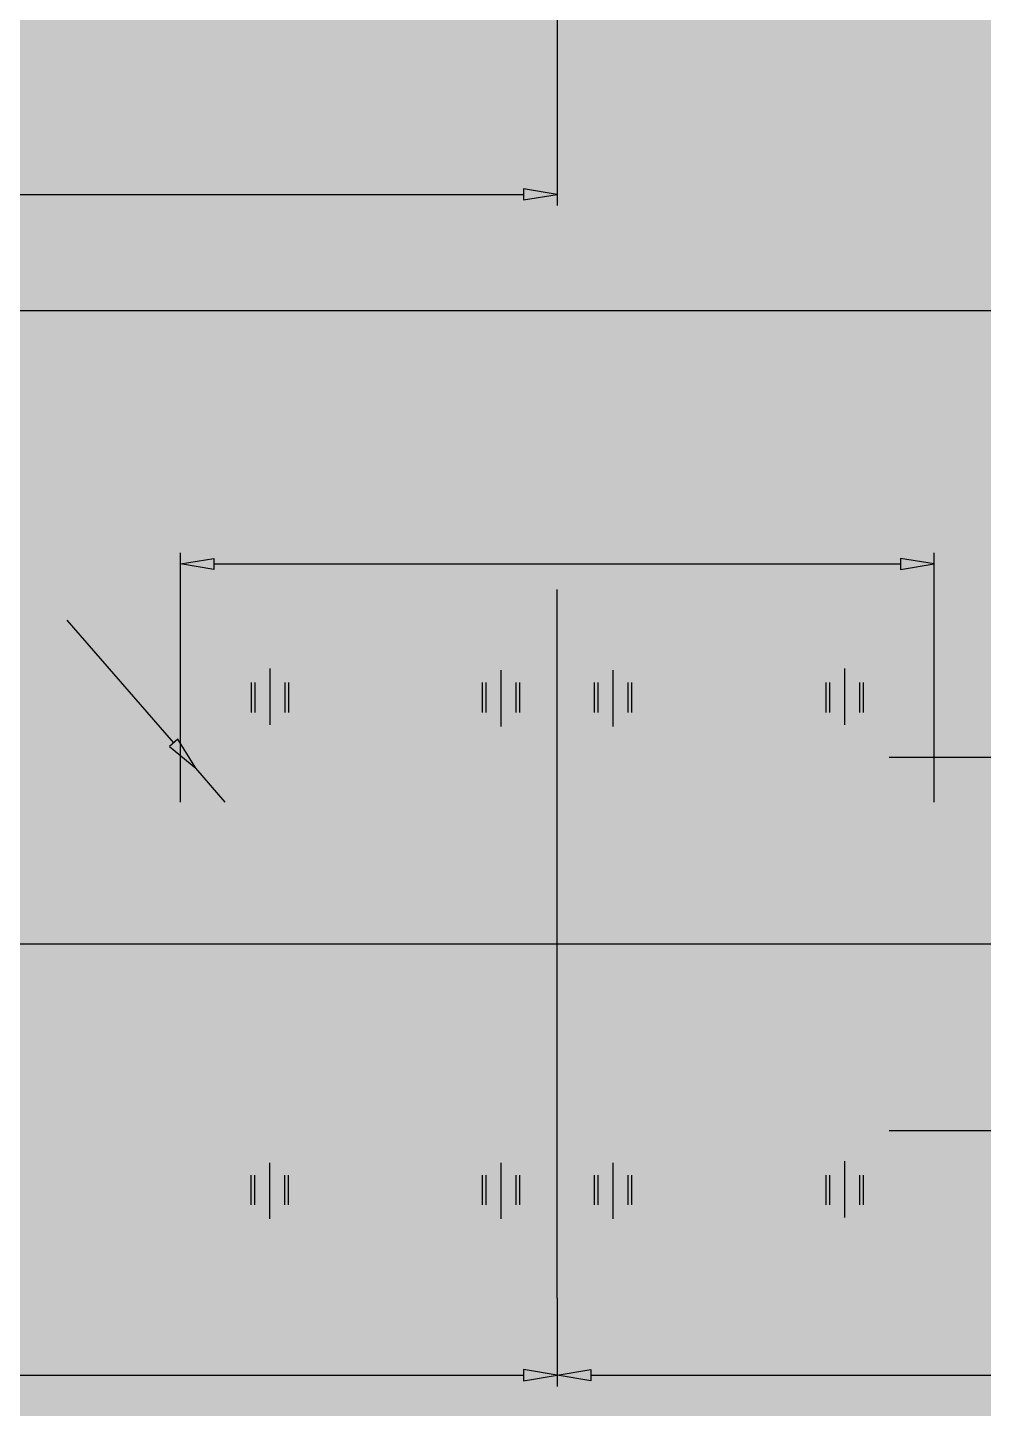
# Model space of a CAD drawing. Extents: x -0.42 to 4.47, y 1.12 to 4.63.
# Drawn here: x 2.145 to 2.941, y 2.249 to 3.399 of the extents above; entities that cross this region are included whole.
import ezdxf

# ---------------------------------------------------------------- set-up
doc = ezdxf.new("R2010")
doc.units = 0
doc.linetypes.add('1', pattern=[50.799999713897705, 31.75, -6.349999904632568, 6.349999904632568, -6.349999904632568])
doc.linetypes.add('2', pattern=[15, 12, -3])
doc.layers.get('0').update_dxf_attribs({"linetype": 'CONTINUOUS'})

msp = doc.modelspace()

# ---------------------------------------------------------------- linework, layer by layer
at = {"color": 7, "const_width": 1.4149999618530273}
for points in [[(1.3745707410153827, 3.910705312048009), (3.5486542448919707, 3.910705312048009)], [(3.548654244892063, 3.910705312048094), (3.6728875879707275, 3.7864719689693374)], [(2.3591774423770175, 3.823741971893341), (2.359147039403126, 3.8246125879267368), (2.3590559800601127, 3.8254789624424177), (2.3589047071600646, 3.8263368743786543), (2.35869395748896, 3.827182144511326), (2.358424758844741, 3.8280106540586587), (2.358098421151439, 3.8288183673587355), (2.357716535718687, 3.829601348715542), (2.3572809626534124, 3.8303557842434373), (2.3567938234549644, 3.831077997417367), (2.356257492129238, 3.8317644701768216), (2.3556745811194233, 3.83241185847605), (2.35504793019863, 3.833017007834343), (2.354380593141144, 3.8335769703672753), (2.3536758206911657, 3.8340890173749926), (2.3529370464935297, 3.8345506548924533), (2.352167869692245, 3.834959633315833), (2.3513720375290106, 3.8353139607312414), (2.350553427201227, 3.835611910319656), (2.349716027349821, 3.8358520307237853), (2.348863917325545, 3.8360331527123748), (2.348001248584204, 3.8361543928827615), (2.347132223952997, 3.836215160325139), (2.34626107726708, 3.836215160325139), (2.34539205263588, 3.8361543928827615), (2.344529383894539, 3.8360331527123748), (2.343677273870256, 3.8358520307237853), (2.34283987401885, 3.835611910319656), (2.3420212636910733, 3.8353139607312414), (2.341225431527832, 3.834959633315833), (2.340456254726554, 3.8345506548924533), (2.3397174805289183, 3.8340890173749926), (2.3390127080789327, 3.8335769703672753), (2.338345371021447, 3.833017007834343), (2.3377187201006606, 3.83241185847605), (2.3371358090908387, 3.8317644701768216), (2.3365994777651196, 3.831077997417367), (2.3361123385666716, 3.8303557842434373), (2.335676765501397, 3.829601348715542), (2.3352948800686377, 3.8288183673587355), (2.3349685423753357, 3.8280106540586587), (2.334699343731117, 3.827182144511326), (2.3344885940600193, 3.8263368743786543), (2.334337321159964, 3.8254789624424177), (2.3342462618169577, 3.8246125879267368), (2.3342158588430664, 3.823741971893341), (2.3342462618169577, 3.822871355859945), (2.334337321159964, 3.8220049813442643), (2.3344885940600193, 3.8211470694080276), (2.334699343731117, 3.820301799275356), (2.3349685423753357, 3.8194732897280232), (2.3352948800686377, 3.8186655764279607), (2.335676765501397, 3.817882595071154), (2.3361123385666716, 3.817128159543259), (2.3365994777651196, 3.816405946369315), (2.3371358090908387, 3.8157194736098745), (2.3377187201006606, 3.8150720853106463), (2.338345371021447, 3.814466935952339), (2.3390127080789327, 3.8139069734194067), (2.3397174805289183, 3.8133949264117035), (2.340456254726554, 3.8129332888942287), (2.341225431527832, 3.812524310470863), (2.3420212636910733, 3.8121699830554547), (2.34283987401885, 3.8118720334670257), (2.343677273870256, 3.811631913062911), (2.344529383894539, 3.811450791074307), (2.34539205263588, 3.8113295509039347), (2.34626107726708, 3.811268783461557), (2.347132223952997, 3.811268783461557), (2.348001248584204, 3.8113295509039347), (2.348863917325545, 3.811450791074307), (2.349716027349821, 3.811631913062911), (2.350553427201227, 3.8118720334670257), (2.3513720375290106, 3.8121699830554547), (2.352167869692245, 3.812524310470863), (2.3529370464935297, 3.8129332888942287), (2.3536758206911657, 3.8133949264117035), (2.354380593141144, 3.8139069734194067), (2.35504793019863, 3.814466935952339), (2.3556745811194233, 3.8150720853106463), (2.356257492129238, 3.8157194736098745), (2.3567938234549644, 3.816405946369315), (2.3572809626534124, 3.817128159543259), (2.357716535718687, 3.817882595071154), (2.358098421151439, 3.8186655764279607), (2.358424758844741, 3.8194732897280232), (2.35869395748896, 3.820301799275356), (2.3589047071600646, 3.8211470694080276), (2.3590559800601127, 3.8220049813442643), (2.3591774423770175, 3.823741971893341)], [(2.5517391241447527, 3.823741971893341), (2.5517087211708613, 3.8246125879267368), (2.551617661827848, 3.8254789624424177), (2.5514663889277998, 3.8263368743786543), (2.551255639256695, 3.827182144511326), (2.5509864406124763, 3.8280106540586587), (2.550660102919174, 3.8288183673587355), (2.5502782174864222, 3.829601348715542), (2.5498426444211475, 3.8303557842434373), (2.5493555052226995, 3.831077997417367), (2.548819173896973, 3.8317644701768216), (2.5482362628871584, 3.83241185847605), (2.547609611966365, 3.833017007834343), (2.5469422749088793, 3.8335769703672753), (2.546237502458901, 3.8340890173749926), (2.545498728261265, 3.8345506548924533), (2.54472955145998, 3.834959633315833), (2.5439337192967457, 3.8353139607312414), (2.543115108968962, 3.835611910319656), (2.542277709117556, 3.8358520307237853), (2.54142559909328, 3.8360331527123748), (2.540562930351939, 3.8361543928827615), (2.539693905720732, 3.836215160325139), (2.538822759034815, 3.836215160325139), (2.537953734403615, 3.8361543928827615), (2.537091065662274, 3.8360331527123748), (2.536238955637991, 3.8358520307237853), (2.535401555786585, 3.835611910319656), (2.5345829454588085, 3.8353139607312414), (2.533787113295567, 3.834959633315833), (2.5330179364942893, 3.8345506548924533), (2.5322791622966534, 3.8340890173749926), (2.531574389846668, 3.8335769703672753), (2.530907052789182, 3.833017007834343), (2.5302804018683958, 3.83241185847605), (2.529697490858574, 3.8317644701768216), (2.5291611595328547, 3.831077997417367), (2.5286740203344067, 3.8303557842434373), (2.528238447269132, 3.829601348715542), (2.527856561836373, 3.8288183673587355), (2.527530224143071, 3.8280106540586587), (2.527261025498852, 3.827182144511326), (2.5270502758277544, 3.8263368743786543), (2.526899002927699, 3.8254789624424177), (2.526807943584693, 3.8246125879267368), (2.5267775406108015, 3.823741971893341), (2.526807943584693, 3.822871355859945), (2.526899002927699, 3.8220049813442643), (2.5270502758277544, 3.8211470694080276), (2.527261025498852, 3.820301799275356), (2.527530224143071, 3.8194732897280232), (2.527856561836373, 3.8186655764279607), (2.528238447269132, 3.817882595071154), (2.5286740203344067, 3.817128159543259), (2.5291611595328547, 3.816405946369315), (2.529697490858574, 3.8157194736098745), (2.5302804018683958, 3.8150720853106463), (2.530907052789182, 3.814466935952339), (2.531574389846668, 3.8139069734194067), (2.5322791622966534, 3.8133949264117035), (2.5330179364942893, 3.8129332888942287), (2.533787113295567, 3.812524310470863), (2.5345829454588085, 3.8121699830554547), (2.535401555786585, 3.8118720334670257), (2.536238955637991, 3.811631913062911), (2.537091065662274, 3.811450791074307), (2.537953734403615, 3.8113295509039347), (2.538822759034815, 3.811268783461557), (2.539693905720732, 3.811268783461557), (2.540562930351939, 3.8113295509039347), (2.54142559909328, 3.811450791074307), (2.542277709117556, 3.811631913062911), (2.543115108968962, 3.8118720334670257), (2.5439337192967457, 3.8121699830554547), (2.54472955145998, 3.812524310470863), (2.545498728261265, 3.8129332888942287), (2.546237502458901, 3.8133949264117035), (2.5469422749088793, 3.8139069734194067), (2.547609611966365, 3.814466935952339), (2.5482362628871584, 3.8150720853106463), (2.548819173896973, 3.8157194736098745), (2.5493555052226995, 3.816405946369315), (2.5498426444211475, 3.817128159543259), (2.5502782174864222, 3.817882595071154), (2.550660102919174, 3.8186655764279607), (2.5509864406124763, 3.8194732897280232), (2.551255639256695, 3.820301799275356), (2.5514663889277998, 3.8211470694080276), (2.551617661827848, 3.8220049813442643), (2.5517391241447527, 3.823741971893341)], [(2.6449141314537528, 3.823741971893341), (2.6448837284798614, 3.8246125879267368), (2.644792669136855, 3.8254789624424177), (2.6446413962368, 3.8263368743786543), (2.644430646565702, 3.827182144511326), (2.6441614479214834, 3.8280106540586587), (2.6438351102281814, 3.8288183673587355), (2.6434532247954223, 3.829601348715542), (2.6430176517301476, 3.8303557842434373), (2.6425305125316996, 3.831077997417367), (2.6419941812059804, 3.8317644701768216), (2.6414112701961585, 3.83241185847605), (2.6407846192753723, 3.833017007834343), (2.6401172822178864, 3.8335769703672753), (2.639412509767901, 3.8340890173749926), (2.638673735570265, 3.8345506548924533), (2.6379045587689873, 3.834959633315833), (2.637108726605746, 3.8353139607312414), (2.6362901162779693, 3.835611910319656), (2.6354527164265633, 3.8358520307237853), (2.63460060640228, 3.8360331527123748), (2.633737937660939, 3.8361543928827615), (2.632868913029739, 3.836215160325139), (2.6319977663438223, 3.836215160325139), (2.6311287417126152, 3.8361543928827615), (2.630266072971274, 3.8360331527123748), (2.629413962946998, 3.8358520307237853), (2.628576563095592, 3.835611910319656), (2.6277579527678085, 3.8353139607312414), (2.626962120604574, 3.834959633315833), (2.6261929438032894, 3.8345506548924533), (2.6254541696056535, 3.8340890173749926), (2.624749397155675, 3.8335769703672753), (2.624082060098189, 3.833017007834343), (2.623455409177396, 3.83241185847605), (2.622872498167581, 3.8317644701768216), (2.6223361668418548, 3.831077997417367), (2.6218490276434068, 3.8303557842434373), (2.621413454578132, 3.829601348715542), (2.62103156914538, 3.8288183673587355), (2.620705231452078, 3.8280106540586587), (2.6204360328078593, 3.827182144511326), (2.6202252831367545, 3.8263368743786543), (2.6200740102367064, 3.8254789624424177), (2.619982950893693, 3.8246125879267368), (2.6199525479198016, 3.823741971893341), (2.619982950893693, 3.822871355859945), (2.6200740102367064, 3.8220049813442643), (2.6202252831367545, 3.8211470694080276), (2.6204360328078593, 3.820301799275356), (2.620705231452078, 3.8194732897280232), (2.62103156914538, 3.8186655764279607), (2.621413454578132, 3.817882595071154), (2.6218490276434068, 3.817128159543259), (2.6223361668418548, 3.816405946369315), (2.622872498167581, 3.8157194736098745), (2.623455409177396, 3.8150720853106463), (2.624082060098189, 3.814466935952339), (2.624749397155675, 3.8139069734194067), (2.6254541696056535, 3.8133949264117035), (2.6261929438032894, 3.8129332888942287), (2.626962120604574, 3.812524310470863), (2.6277579527678085, 3.8121699830554547), (2.628576563095592, 3.8118720334670257), (2.629413962946998, 3.811631913062911), (2.630266072971274, 3.811450791074307), (2.6311287417126152, 3.8113295509039347), (2.6319977663438223, 3.811268783461557), (2.632868913029739, 3.811268783461557), (2.633737937660939, 3.8113295509039347), (2.63460060640228, 3.811450791074307), (2.6354527164265633, 3.811631913062911), (2.6362901162779693, 3.8118720334670257), (2.637108726605746, 3.8121699830554547), (2.6379045587689873, 3.812524310470863), (2.638673735570265, 3.8129332888942287), (2.639412509767901, 3.8133949264117035), (2.6401172822178864, 3.8139069734194067), (2.6407846192753723, 3.814466935952339), (2.6414112701961585, 3.8150720853106463), (2.6419941812059804, 3.8157194736098745), (2.6425305125316996, 3.816405946369315), (2.6430176517301476, 3.817128159543259), (2.6434532247954223, 3.817882595071154), (2.6438351102281814, 3.8186655764279607), (2.6441614479214834, 3.8194732897280232), (2.644430646565702, 3.820301799275356), (2.6446413962368, 3.8211470694080276), (2.644792669136855, 3.8220049813442643), (2.6449141314537528, 3.823741971893341)], [(2.8374758132255096, 3.823741971893341), (2.8374454102516182, 3.8246125879267368), (2.837354350908612, 3.8254789624424177), (2.8372030780085638, 3.8263368743786543), (2.836992328337459, 3.827182144511326), (2.8367231296932403, 3.8280106540586587), (2.836396791999938, 3.8288183673587355), (2.836014906567179, 3.829601348715542), (2.8355793335019044, 3.8303557842434373), (2.8350921943034564, 3.831077997417367), (2.834555862977737, 3.8317644701768216), (2.8339729519679224, 3.83241185847605), (2.833346301047129, 3.833017007834343), (2.8326789639896433, 3.8335769703672753), (2.8319741915396577, 3.8340890173749926), (2.8312354173420218, 3.8345506548924533), (2.830466240540744, 3.834959633315833), (2.8296704083775026, 3.8353139607312414), (2.828851798049726, 3.835611910319656), (2.82801439819832, 3.8358520307237853), (2.827162288174037, 3.8360331527123748), (2.826299619432696, 3.8361543928827615), (2.825430594801496, 3.836215160325139), (2.824559448115579, 3.836215160325139), (2.823690423484372, 3.8361543928827615), (2.822827754743031, 3.8360331527123748), (2.821975644718755, 3.8358520307237853), (2.821138244867349, 3.835611910319656), (2.8203196345395654, 3.8353139607312414), (2.819523802376331, 3.834959633315833), (2.818754625575046, 3.8345506548924533), (2.8180158513774103, 3.8340890173749926), (2.817311078927432, 3.8335769703672753), (2.816643741869946, 3.833017007834343), (2.8160170909491526, 3.83241185847605), (2.815434179939338, 3.8317644701768216), (2.8148978486136116, 3.831077997417367), (2.8144107094151636, 3.8303557842434373), (2.813975136349889, 3.829601348715542), (2.813593250917137, 3.8288183673587355), (2.813266913223835, 3.8280106540586587), (2.812997714579616, 3.827182144511326), (2.8127869649085113, 3.8263368743786543), (2.812635692008463, 3.8254789624424177), (2.8125446326654497, 3.8246125879267368), (2.8125142296915584, 3.823741971893341), (2.8125446326654497, 3.822871355859945), (2.812635692008463, 3.8220049813442643), (2.8127869649085113, 3.8211470694080276), (2.812997714579616, 3.820301799275356), (2.813266913223835, 3.8194732897280232), (2.813593250917137, 3.8186655764279607), (2.813975136349889, 3.817882595071154), (2.8144107094151636, 3.817128159543259), (2.8148978486136116, 3.816405946369315), (2.815434179939338, 3.8157194736098745), (2.8160170909491526, 3.8150720853106463), (2.816643741869946, 3.814466935952339), (2.817311078927432, 3.8139069734194067), (2.8180158513774103, 3.8133949264117035), (2.818754625575046, 3.8129332888942287), (2.819523802376331, 3.812524310470863), (2.8203196345395654, 3.8121699830554547), (2.821138244867349, 3.8118720334670257), (2.821975644718755, 3.811631913062911), (2.822827754743031, 3.811450791074307), (2.823690423484372, 3.8113295509039347), (2.824559448115579, 3.811268783461557), (2.825430594801496, 3.811268783461557), (2.826299619432696, 3.8113295509039347), (2.827162288174037, 3.811450791074307), (2.82801439819832, 3.811631913062911), (2.828851798049726, 3.8118720334670257), (2.8296704083775026, 3.8121699830554547), (2.830466240540744, 3.812524310470863), (2.8312354173420218, 3.8129332888942287), (2.8319741915396577, 3.8133949264117035), (2.8326789639896433, 3.8139069734194067), (2.833346301047129, 3.814466935952339), (2.8339729519679224, 3.8150720853106463), (2.834555862977737, 3.8157194736098745), (2.8350921943034564, 3.816405946369315), (2.8355793335019044, 3.817128159543259), (2.836014906567179, 3.817882595071154), (2.836396791999938, 3.8186655764279607), (2.8367231296932403, 3.8194732897280232), (2.836992328337459, 3.820301799275356), (2.8372030780085638, 3.8211470694080276), (2.837354350908612, 3.8220049813442643), (2.8374758132255096, 3.823741971893341)], [(1.374570741015333, 3.693296961660792), (3.6728875879707275, 3.6932969616606925)], [(1.3745707410152121, 2.8534533089925986), (3.6728875879706493, 2.853453308992769)], [(3.5486542448918925, 2.853453308992769), (3.5486542448918925, 2.8286066403769468)], [(1.3745707410152121, 2.8286066403769468), (3.6728875879706493, 2.8286066403769468)], [(2.3094266476828906, 2.7913366374534405), (2.306826823726361, 2.791245850610167), (2.3042396658243973, 2.7909739284495174), (2.3016777783859013, 2.790522197926734), (2.299153642898709, 2.789892859773431), (2.296679555543406, 2.7890889825736593), (2.2942675714716145, 2.7881144761063297), (2.2919294407537123, 2.7869740943071406), (2.2896765550636857, 2.7856733908393068), (2.2875198899210076, 2.7842187013218194), (2.285469951375511, 2.782617113709918), (2.2835367286160917, 2.7808764297896857), (2.2817296376936014, 2.7790051355585064), (2.2800574844964316, 2.77701233902404), (2.278528414397293, 2.77490775539448), (2.2771498796717324, 2.7727016359916377), (2.275928592106858, 2.7704047282645377), (2.2748705022676887, 2.7680282239553122), (2.273980769877589, 2.7655836991195315), (2.2732637223509258, 2.76308306451358), (2.2727228607170034, 2.760538502653091), (2.2723608151907086, 2.7579624107953293), (2.272156644759292, 2.754066634529835)], [(2.3094266476828906, 2.7913366374534405), (2.8622650243816707, 2.7913366374534405)], [(2.8995350273052765, 2.754066634529906), (2.899444240462003, 2.7566664584863645), (2.8991723183013463, 2.759253616388335), (2.89872058777857, 2.761815503826824), (2.898091249625267, 2.7643396393140165), (2.8972873724255024, 2.7668137266693265), (2.8963128659581656, 2.769225710741111), (2.8951724841589765, 2.771563841459013), (2.8938717806911427, 2.7738167271490397), (2.8924170911736553, 2.775973392291718), (2.890815503561754, 2.7780233308372146), (2.8890748196415217, 2.7799565535966337), (2.887203525410335, 2.781763644519131), (2.885210728875876, 2.783435797716294), (2.883106145246323, 2.7849648678154324), (2.8809000258434736, 2.786343402540993), (2.8786031181163807, 2.7875646901058673), (2.876226613807141, 2.788622779945044), (2.8737820889713674, 2.7895125123351363), (2.8712814543654233, 2.7902295598617997), (2.868736892504934, 2.790770421495722), (2.8661608006471653, 2.791132467022024), (2.8622650243816707, 2.7913366374534405)], [(2.272156644759292, 2.754066634529906), (2.272156644758873, 2.5180232826807867)], [(2.8995350273052765, 2.754066634529906), (2.899535027305703, 2.5180232826807867)], [(1.688259932288851, 2.656232876855384), (1.6868516942584009, 2.656183699537877), (1.6854503170383666, 2.6560364089846047), (1.6840626280246056, 2.6557917219883365), (1.6826953879690478, 2.655450830735461), (1.6813552575650874, 2.655015396882007), (1.6800487664396968, 2.654487539705869), (1.6787822787206679, 2.653869833144796), (1.6775619656385672, 2.653165283581828), (1.6763937718344977, 2.6523773268832826), (1.6752833879620326, 2.651509801741142), (1.6742362262510824, 2.650566931901423), (1.6732573849644936, 2.6495533128352946), (1.672351635809683, 2.6484738821196174), (1.6715233891357357, 2.6473338994436943), (1.6707766820855738, 2.646138917730241), (1.6701151519383401, 2.6448947594397794), (1.6695420198187065, 2.6436074862105556), (1.6690600818109758, 2.6422833684986244), (1.6686716808205446, 2.6409288581796346), (1.668378713978754, 2.639550553745977), (1.6681826059853435, 2.638155170687199), (1.668084312070384, 2.636749506779651), (1.668084312070384, 2.635340410430544), (1.6681826059853435, 2.6339347465229963), (1.668378713978754, 2.6325393634642325), (1.6686716808205446, 2.6311610590305747), (1.6690600818109758, 2.6298065487115707), (1.6695420198187065, 2.6284824309996395), (1.6701151519383401, 2.62719515777043), (1.6707766820855738, 2.6259509994799544), (1.6715233891357357, 2.624756017766501), (1.672351635809683, 2.6236160350905777), (1.6732573849644936, 2.6225366043749005), (1.6742362262510824, 2.6215229853087862), (1.6752833879620326, 2.6205801154690533), (1.6763937718344977, 2.6197125903269267), (1.6775619656385672, 2.6189246336283674), (1.6787822787206679, 2.618220084065399), (1.6800487664396968, 2.6176023775043404), (1.6813552575650874, 2.617074520328188), (1.6826953879690478, 2.616639086474734), (1.6840626280246056, 2.6162981952218587), (1.6854503170383666, 2.6160535082256047), (1.688259932288851, 2.615857040354811)], [(1.7379532695203181, 2.6562328768552987), (1.688259932288851, 2.656232876855384)], [(1.7379532695202755, 2.656232876855384), (1.7393615075507256, 2.656183699537877), (1.74076288477076, 2.6560364089846047), (1.7421505737845209, 2.6557917219883365), (1.7435178138400858, 2.655450830735461), (1.744857944244039, 2.655015396882007), (1.7461644353694297, 2.654487539705869), (1.7474309230884586, 2.653869833144796), (1.7486512361705593, 2.653165283581828), (1.7498194299746288, 2.6523773268832826), (1.750929813847101, 2.651509801741142), (1.751976975558044, 2.650566931901423), (1.75295581684464, 2.6495533128352946), (1.7538615659994434, 2.6484738821196174), (1.7546898126733907, 2.6473338994436943), (1.7554365197235597, 2.646138917730241), (1.7560980498707863, 2.6448947594397794), (1.75667118199042, 2.6436074862105556), (1.7571531199981507, 2.6422833684986244), (1.7575415209885819, 2.6409288581796346), (1.7578344878303795, 2.639550553745977), (1.758030595823783, 2.638155170687199), (1.7581288897387424, 2.636749506779651), (1.7581288897387424, 2.635340410430544), (1.758030595823783, 2.6339347465229963), (1.7578344878303795, 2.6325393634642325), (1.7575415209885819, 2.6311610590305747), (1.7571531199981507, 2.6298065487115707), (1.75667118199042, 2.6284824309996395), (1.7560980498707863, 2.62719515777043), (1.7554365197235597, 2.6259509994799544), (1.7546898126733907, 2.624756017766501), (1.7538615659994434, 2.6236160350905777), (1.75295581684464, 2.6225366043749005), (1.751976975558044, 2.6215229853087862), (1.750929813847101, 2.6205801154690533), (1.7498194299746288, 2.6197125903269267), (1.7486512361705593, 2.6189246336283674), (1.7474309230884586, 2.618220084065399), (1.7461644353694297, 2.6176023775043404), (1.744857944244039, 2.617074520328188), (1.7435178138400858, 2.616639086474734), (1.7421505737845209, 2.6162981952218587), (1.74076288477076, 2.6160535082256047), (1.7379532695202755, 2.615857040354811)], [(1.8746099469068582, 2.656232876855384), (1.8732017088764081, 2.656183699537877), (1.8718003316563738, 2.6560364089846047), (1.8704126426426129, 2.6557917219883365), (1.869045402587048, 2.655450830735461), (1.8677052721830947, 2.655015396882007), (1.866398781057704, 2.654487539705869), (1.8651322933386751, 2.653869833144796), (1.8639119802565745, 2.653165283581828), (1.862743786452505, 2.6523773268832826), (1.8616334025800327, 2.651509801741142), (1.8605862408690896, 2.650566931901423), (1.8596073995824938, 2.6495533128352946), (1.8587016504276903, 2.6484738821196174), (1.857873403753743, 2.6473338994436943), (1.857126696703574, 2.646138917730241), (1.8564651665563474, 2.6448947594397794), (1.8558920344367138, 2.6436074862105556), (1.855410096428983, 2.6422833684986244), (1.8550216954385448, 2.6409288581796346), (1.8547287285967542, 2.639550553745977), (1.8545326206033437, 2.638155170687199), (1.8544343266883914, 2.636749506779651), (1.8544343266883914, 2.635340410430544), (1.8545326206033437, 2.6339347465229963), (1.8547287285967542, 2.6325393634642325), (1.8550216954385448, 2.6311610590305747), (1.855410096428983, 2.6298065487115707), (1.8558920344367138, 2.6284824309996395), (1.8564651665563474, 2.62719515777043), (1.857126696703574, 2.6259509994799544), (1.857873403753743, 2.624756017766501), (1.8587016504276903, 2.6236160350905777), (1.8596073995824938, 2.6225366043749005), (1.8605862408690896, 2.6215229853087862), (1.8616334025800327, 2.6205801154690533), (1.862743786452505, 2.6197125903269267), (1.8639119802565745, 2.6189246336283674), (1.8651322933386751, 2.618220084065399), (1.866398781057704, 2.6176023775043404), (1.8677052721830947, 2.617074520328188), (1.869045402587048, 2.616639086474734), (1.8704126426426129, 2.6162981952218587), (1.8718003316563738, 2.6160535082256047), (1.8746099469068582, 2.615857040354811)], [(1.9243032841383254, 2.6562328768552987), (1.8746099469068582, 2.656232876855384)], [(1.9243032841382828, 2.656232876855384), (1.9257115221687258, 2.656183699537877), (1.9271128993887672, 2.6560364089846047), (1.928500588402521, 2.6557917219883365), (1.929867828458086, 2.655450830735461), (1.9312079588620463, 2.655015396882007), (1.932514449987437, 2.654487539705869), (1.9337809377064659, 2.653869833144796), (1.9350012507885666, 2.653165283581828), (1.936169444592636, 2.6523773268832826), (1.9372798284651012, 2.651509801741142), (1.9383269901760514, 2.650566931901423), (1.9393058314626401, 2.6495533128352946), (1.9402115806174507, 2.6484738821196174), (1.941039827291391, 2.6473338994436943), (1.94178653434156, 2.646138917730241), (1.9424480644887936, 2.6448947594397794), (1.9430211966084272, 2.6436074862105556), (1.9435031346161509, 2.6422833684986244), (1.9438915356065891, 2.6409288581796346), (1.9441845024483797, 2.639550553745977), (1.9443806104417902, 2.638155170687199), (1.9444789043567496, 2.636749506779651), (1.9444789043567496, 2.635340410430544), (1.9443806104417902, 2.6339347465229963), (1.9441845024483797, 2.6325393634642325), (1.9438915356065891, 2.6311610590305747), (1.9435031346161509, 2.6298065487115707), (1.9430211966084272, 2.6284824309996395), (1.9424480644887936, 2.62719515777043), (1.94178653434156, 2.6259509994799544), (1.941039827291391, 2.624756017766501), (1.9402115806174507, 2.6236160350905777), (1.9393058314626401, 2.6225366043749005), (1.9383269901760514, 2.6215229853087862), (1.9372798284651012, 2.6205801154690533), (1.936169444592636, 2.6197125903269267), (1.9350012507885666, 2.6189246336283674), (1.9337809377064659, 2.618220084065399), (1.932514449987437, 2.6176023775043404), (1.9312079588620463, 2.617074520328188), (1.929867828458086, 2.616639086474734), (1.928500588402521, 2.6162981952218587), (1.9271128993887672, 2.6160535082256047), (1.9243032841382828, 2.615857040354811)], [(3.247388387926158, 2.656232876855384), (3.245980149895715, 2.656183699537877), (3.2445787726756734, 2.6560364089846047), (3.2431910836619195, 2.6557917219883365), (3.2418238436063547, 2.655450830735461), (3.2404837132023943, 2.655015396882007), (3.2391772220770036, 2.654487539705869), (3.2379107343579747, 2.653869833144796), (3.236690421275881, 2.653165283581828), (3.2355222274718045, 2.6523773268832826), (3.2344118435993394, 2.651509801741142), (3.233364681888389, 2.650566931901423), (3.2323858406018005, 2.6495533128352946), (3.23148009144699, 2.6484738821196174), (3.2306518447730497, 2.6473338994436943), (3.2299051377228807, 2.646138917730241), (3.229243607575647, 2.6448947594397794), (3.2286704754560134, 2.6436074862105556), (3.2281885374482897, 2.6422833684986244), (3.2278001364578515, 2.6409288581796346), (3.227507169616061, 2.639550553745977), (3.2273110616226504, 2.638155170687199), (3.227212767707698, 2.636749506779651), (3.227212767707698, 2.635340410430544), (3.2273110616226504, 2.6339347465229963), (3.227507169616061, 2.6325393634642325), (3.2278001364578515, 2.6311610590305747), (3.2281885374482897, 2.6298065487115707), (3.2286704754560134, 2.6284824309996395), (3.229243607575647, 2.62719515777043), (3.2299051377228807, 2.6259509994799544), (3.2306518447730497, 2.624756017766501), (3.23148009144699, 2.6236160350905777), (3.2323858406018005, 2.6225366043749005), (3.233364681888389, 2.6215229853087862), (3.2344118435993394, 2.6205801154690533), (3.2355222274718045, 2.6197125903269267), (3.236690421275881, 2.6189246336283674), (3.2379107343579747, 2.618220084065399), (3.2391772220770036, 2.6176023775043404), (3.2404837132023943, 2.617074520328188), (3.2418238436063547, 2.616639086474734), (3.2431910836619195, 2.6162981952218587), (3.2445787726756734, 2.6160535082256047), (3.247388387926158, 2.615857040354811)], [(3.2970817251575824, 2.656232876855384), (3.247388387926158, 2.656232876855384)], [(3.2970817251575824, 2.656232876855384), (3.2984899631880324, 2.656183699537877), (3.299891340408074, 2.6560364089846047), (3.3012790294218277, 2.6557917219883365), (3.3026462694773926, 2.655450830735461), (3.303986399881353, 2.655015396882007), (3.3052928910067436, 2.654487539705869), (3.3065593787257654, 2.653869833144796), (3.307779691807866, 2.653165283581828), (3.3089478856119356, 2.6523773268832826), (3.310058269484408, 2.651509801741142), (3.311105431195351, 2.650566931901423), (3.312084272481947, 2.6495533128352946), (3.3129900216367574, 2.6484738821196174), (3.3138182683106976, 2.6473338994436943), (3.3145649753608666, 2.646138917730241), (3.315226505508093, 2.6448947594397794), (3.315799637627727, 2.6436074862105556), (3.3162815756354576, 2.6422833684986244), (3.316669976625896, 2.6409288581796346), (3.3169629434676864, 2.639550553745977), (3.317159051461097, 2.638155170687199), (3.317257345376049, 2.636749506779651), (3.317257345376049, 2.635340410430544), (3.317159051461097, 2.6339347465229963), (3.3169629434676864, 2.6325393634642325), (3.316669976625896, 2.6311610590305747), (3.3162815756354576, 2.6298065487115707), (3.315799637627727, 2.6284824309996395), (3.315226505508093, 2.62719515777043), (3.3145649753608666, 2.6259509994799544), (3.3138182683106976, 2.624756017766501), (3.3129900216367574, 2.6236160350905777), (3.312084272481947, 2.6225366043749005), (3.311105431195351, 2.6215229853087862), (3.310058269484408, 2.6205801154690533), (3.3089478856119356, 2.6197125903269267), (3.307779691807866, 2.6189246336283674), (3.3065593787257654, 2.618220084065399), (3.3052928910067436, 2.6176023775043404), (3.303986399881353, 2.617074520328188), (3.3026462694773926, 2.616639086474734), (3.3012790294218277, 2.6162981952218587), (3.299891340408074, 2.6160535082256047), (3.2970817251575824, 2.615857040354811)], [(3.433738402544165, 2.656232876855384), (3.432330164513715, 2.656183699537877), (3.4309287872936807, 2.6560364089846047), (3.4295410982799197, 2.6557917219883365), (3.428173858224355, 2.655450830735461), (3.4268337278204015, 2.655015396882007), (3.425527236695011, 2.654487539705869), (3.424260748975982, 2.653869833144796), (3.4230404358938813, 2.653165283581828), (3.4218722420898118, 2.6523773268832826), (3.4207618582173396, 2.651509801741142), (3.4197146965063965, 2.650566931901423), (3.4187358552198006, 2.6495533128352946), (3.417830106064997, 2.6484738821196174), (3.41700185939105, 2.6473338994436943), (3.416255152340888, 2.646138917730241), (3.4155936221936543, 2.6448947594397794), (3.4150204900740206, 2.6436074862105556), (3.41453855206629, 2.6422833684986244), (3.4141501510758587, 2.6409288581796346), (3.413857184234068, 2.639550553745977), (3.4136610762406576, 2.638155170687199), (3.413562782325698, 2.636749506779651), (3.413562782325698, 2.635340410430544), (3.4136610762406576, 2.6339347465229963), (3.413857184234068, 2.6325393634642325), (3.4141501510758587, 2.6311610590305747), (3.41453855206629, 2.6298065487115707), (3.4150204900740206, 2.6284824309996395), (3.4155936221936543, 2.62719515777043), (3.416255152340888, 2.6259509994799544), (3.41700185939105, 2.624756017766501), (3.417830106064997, 2.6236160350905777), (3.4187358552198006, 2.6225366043749005), (3.4197146965063965, 2.6215229853087862), (3.4207618582173396, 2.6205801154690533), (3.4218722420898118, 2.6197125903269267), (3.4230404358938813, 2.6189246336283674), (3.424260748975982, 2.618220084065399), (3.425527236695011, 2.6176023775043404), (3.4268337278204015, 2.617074520328188), (3.428173858224355, 2.616639086474734), (3.4295410982799197, 2.6162981952218587), (3.4309287872936807, 2.6160535082256047), (3.433738402544165, 2.615857040354811)], [(3.4834317397756323, 2.656232876855384), (3.433738402544165, 2.656232876855384)], [(3.4834317397756323, 2.656232876855384), (3.4848399778060823, 2.656183699537877), (3.4862413550261238, 2.6560364089846047), (3.4876290440398776, 2.6557917219883365), (3.4889962840954425, 2.655450830735461), (3.490336414499403, 2.655015396882007), (3.4916429056247935, 2.654487539705869), (3.4929093933438153, 2.653869833144796), (3.494129706425916, 2.653165283581828), (3.4952979002299855, 2.6523773268832826), (3.4964082841024577, 2.651509801741142), (3.497455445813401, 2.650566931901423), (3.4984342870999967, 2.6495533128352946), (3.4993400362548073, 2.6484738821196174), (3.5001682829287475, 2.6473338994436943), (3.5009149899789165, 2.646138917730241), (3.50157652012615, 2.6448947594397794), (3.5021496522457767, 2.6436074862105556), (3.5026315902535075, 2.6422833684986244), (3.5030199912439457, 2.6409288581796346), (3.5033129580857363, 2.639550553745977), (3.503509066079147, 2.638155170687199), (3.503607359994099, 2.636749506779651), (3.503607359994099, 2.635340410430544), (3.503509066079147, 2.6339347465229963), (3.5033129580857363, 2.6325393634642325), (3.5030199912439457, 2.6311610590305747), (3.5026315902535075, 2.6298065487115707), (3.5021496522457767, 2.6284824309996395), (3.50157652012615, 2.62719515777043), (3.5009149899789165, 2.6259509994799544), (3.5001682829287475, 2.624756017766501), (3.4993400362548073, 2.6236160350905777), (3.4984342870999967, 2.6225366043749005), (3.497455445813401, 2.6215229853087862), (3.4964082841024577, 2.6205801154690533), (3.4952979002299855, 2.6197125903269267), (3.494129706425916, 2.6189246336283674), (3.4929093933438153, 2.618220084065399), (3.4916429056247935, 2.6176023775043404), (3.490336414499403, 2.617074520328188), (3.4889962840954425, 2.616639086474734), (3.4876290440398776, 2.6162981952218587), (3.4862413550261238, 2.6160535082256047), (3.4834317397756323, 2.615857040354811)], [(1.688259932288851, 2.615857040354811), (1.7379532695203181, 2.615857040354811)], [(1.8746099469068582, 2.615857040354811), (1.9243032841383254, 2.615857040354811)], [(3.247388387926158, 2.615857040354811), (3.2970817251575824, 2.615857040354811)], [(3.433738402544165, 2.615857040354811), (3.4834317397756323, 2.615857040354726)], [(2.2721566447589154, 2.51802328268073), (2.272247431602189, 2.5154234587242), (2.2725193537628456, 2.5128363008222294), (2.272971084285629, 2.5102744133837405), (2.273600422438925, 2.507750277896534), (2.2744042996386895, 2.505276190541238), (2.2753788061060263, 2.5028642064694537), (2.2765191879052153, 2.5005260757515515), (2.277819891373049, 2.4982731900615107), (2.2792745808905366, 2.496116524918847), (2.280876168502438, 2.49406658637335), (2.28261685242267, 2.492133363613931), (2.2844881466538567, 2.4903262726914335), (2.286480943188316, 2.488654119494271), (2.2885855268178688, 2.4871250493951322), (2.2907916462207183, 2.4857465146695716), (2.293088553947811, 2.4845252271046974), (2.295465058257051, 2.483467137265521), (2.2979095830928244, 2.482577404875414), (2.3004102176987686, 2.481860357348765), (2.3029547795592578, 2.4813194957148426), (2.3055308714170337, 2.4809574501885407), (2.309426647682521, 2.480753279757124)], [(2.89953502730566, 2.51802328268073), (2.899444240462387, 2.5154234587242), (2.89917231830173, 2.5128363008222294), (2.8987205877789535, 2.5102744133837405), (2.898091249625651, 2.507750277896534), (2.897287372425886, 2.505276190541238), (2.8963128659585493, 2.5028642064694537), (2.8951724841593602, 2.5005260757515515), (2.8938717806915264, 2.4982731900615107), (2.892417091174039, 2.496116524918847), (2.8908155035621377, 2.49406658637335), (2.8890748196419054, 2.492133363613931), (2.887203525410719, 2.4903262726914335), (2.8852107288762667, 2.488654119494271), (2.883106145246707, 2.4871250493951322), (2.8809000258438573, 2.4857465146695716), (2.8786031181167644, 2.4845252271046974), (2.8762266138075248, 2.483467137265521), (2.873782088971751, 2.482577404875414), (2.871281454365807, 2.481860357348765), (2.868736892505318, 2.4813194957148426), (2.866160800647549, 2.4809574501885407), (2.8622650243820544, 2.480753279757124)], [(2.3094266476824714, 2.480753279757124), (2.862265024381337, 2.480753279757124)], [(1.3745707410152121, 2.443483276832893), (3.6728875879706493, 2.443483276833163)], [(3.5486542448918925, 2.4434832768332484), (3.5486542448918925, 2.4186366082173407)], [(1.3745707410152121, 2.418636608217156), (3.6728875879706493, 2.4186366082172412)]]:
    msp.add_lwpolyline(points, dxfattribs=at)
at = {"color": 5}
for points in [[(2.5858458360323695, 3.562030509882945), (2.5858458360323695, 3.250558529640884)], [(2.557893333839665, 3.264534780737236), (2.557893333839665, 3.2552172800063346), (2.5858458360323695, 3.2598760303717853), (2.5858458360323695, 3.2598760303717853), (2.557893333839665, 3.264534780737236)], [(1.3714649074383658, 3.2598760303717853), (2.557893333839665, 3.2598760303717853)], [(1.3714649074383658, 3.1632471344140782), (3.6449350857780303, 3.1632471344140782)], [(2.272156644759235, 2.754048438584249), (2.272156644759235, 2.9615402379077693)], [(2.3001091469519324, 2.9568814875423186), (2.3001091469519324, 2.947563986811417), (2.272156644759235, 2.952222737176868), (2.272156644759235, 2.952222737176868), (2.3001091469519324, 2.9568814875423186)], [(2.8715825251126432, 2.9568814875423186), (2.8715825251126432, 2.947563986811417), (2.8995350273053404, 2.952222737176868), (2.8995350273053404, 2.952222737176868), (2.8715825251126432, 2.9568814875423186)], [(2.8995350273053404, 2.754048438584249), (2.8995350273053404, 2.9615402379077693)], [(2.3001091469519324, 2.952222737176868), (2.8715825251126432, 2.952222737176868)], [(2.2666446808388088, 2.803297503774644), (2.177821234582666, 2.905510089849656)], [(2.2701611714991614, 2.8063533585492166), (2.2631281901784703, 2.800241649000071), (2.2849798094862734, 2.782198559812585), (2.2849798094862734, 2.782198559812585), (2.2701611714991614, 2.8063533585492166)], [(2.3094266476828906, 2.754066634529835), (2.2849798094862734, 2.782198559812585)], [(2.8622650243816707, 2.7913366374534405), (3.8637053353546236, 2.7913366374534405)], [(2.8622650243820544, 2.48075327975711), (3.8637053353546236, 2.48075327975711)], [(2.585845836032334, 2.3409907687932616), (2.585845836032334, 2.267602767490544)], [(2.585845836032334, 2.3409907687932616), (2.585845836032334, 2.2676027674905157)], [(1.9274091177152926, 2.2769202682214456), (2.5578933338396297, 2.2769202682214456)], [(2.5578933338396297, 2.2815790185868963), (2.5578933338396297, 2.272261517855995), (2.585845836032334, 2.2769202682214456), (2.585845836032334, 2.2769202682214456), (2.5578933338396297, 2.2815790185868963)], [(2.613798338225031, 2.281579018586868), (2.613798338225031, 2.2722615178559664), (2.585845836032334, 2.276920268221417), (2.585845836032334, 2.276920268221417), (2.613798338225031, 2.281579018586868)], [(2.613798338225031, 2.276920268221417), (3.244282554349148, 2.276920268221417)]]:
    msp.add_lwpolyline(points, dxfattribs=at)
at = {"color": 5, "const_width": 6.211667181e-09}
for points in [[(2.4788813317705944, 3.1799436392154092), (2.4819702164936572, 3.1804012517791023), (2.483780646150791, 3.176196936350223), (2.4868952715798756, 3.1749099010148427), (2.490576192541525, 3.1765878137483696), (2.4920777337263473, 3.1807444612018543), (2.4906877356009716, 3.1846437015882856), (2.487152678640129, 3.1861786103956433), (2.484973298863302, 3.185797266592573), (2.4853165082769806, 3.1888098826368463), (2.48936637935833, 3.1899157796657676), (2.490945142661225, 3.1934432098441903), (2.489795391125419, 3.1965702290293763), (2.4868266296971413, 3.1978095963893622), (2.4838235473274963, 3.196551161839224), (2.4822791049659685, 3.19277585818881), (2.4791902202429057, 3.1933860082737198), (2.4817642908454545, 3.1987343551118244), (2.486757987814407, 3.2006315405321004), (2.490550451835496, 3.199649580239196), (2.4932017445561243, 3.196970640022613), (2.4941198297377056, 3.1933669410835677), (2.4932446457328368, 3.1900683171869844), (2.4906534146596044, 3.187703985607939), (2.4941198297377056, 3.185330120433818), (2.4953553836269293, 3.180820729962477), (2.492952917731216, 3.174614359567471), (2.486878111109192, 3.1720688896819524), (2.4813781802550707, 3.1742616165496287), (2.4788813317705944, 3.1799436392154092)], [(2.4986158730568278, 3.196856236881686), (2.4986158730568278, 3.2001548607782695), (2.5149011597356434, 3.2001548607782695), (2.5149011597356434, 3.1974854541567623), (2.5101391291209154, 3.1899348468559197), (2.5064925291006332, 3.1802487142578713), (2.5053084566234674, 3.1725646366259497), (2.5021337695469796, 3.1725646366259497), (2.503300681553469, 3.180534722110167), (2.5065011093359786, 3.189543969457759), (2.5109370910077047, 3.196856236881686), (2.4986158730568278, 3.196856236881686)], [(2.517955723517332, 3.179886437644953), (2.521199052476547, 3.1801915126874007), (2.522872198368212, 3.1762350707305274), (2.5260383052093403, 3.1749099010148427), (2.52981360875976, 3.176778485649905), (2.5313580511212876, 3.1817359550898487), (2.5298736704071487, 3.1863692822971785), (2.5259868237972967, 3.1880662622208575), (2.523292629899956, 3.1873131082097927), (2.5214049781247496, 3.185358721219046), (2.518504858579206, 3.185778199402421), (2.5209416454162934, 3.2001357935881174), (2.5334516285446966, 3.2001357935881174), (2.5334516285446966, 3.196856236881686), (2.523412753194741, 3.196856236881686), (2.522057076010732, 3.1893437639611477), (2.5268105263901077, 3.191097945455283), (2.532370518891625, 3.1885620091648548), (2.5346357010218696, 3.1820410301323108), (2.532645086422562, 3.1754819167194626), (2.5260383052093403, 3.1720879568721045), (2.5204354115311247, 3.1742234821693103), (2.517955723517332, 3.179886437644953)], [(2.567664314364592, 2.9615402393887393), (2.564575429641529, 2.9615402393887393), (2.564575429641529, 2.98341030649496), (2.5616495693899637, 2.981045974915915), (2.5583976601954035, 2.9792727262316276), (2.5583976601954035, 2.982590417318363), (2.5629280244558927, 2.98586997402478), (2.5656736997652843, 2.9896071432949043), (2.567664314364592, 2.9896071432949043), (2.567664314364592, 2.9615402393887393)], [(2.5755752913497645, 2.9753258178698303), (2.576493376531346, 2.9833054369491236), (2.5792218913700466, 2.9879673649416816), (2.583777996336565, 2.9896071432949043), (2.587330213768084, 2.9887014517626085), (2.589852802958582, 2.9860892467115576), (2.5914144057908004, 2.9819325992580588), (2.591980701323358, 2.9753258178698303), (2.591071196377129, 2.967384333170827), (2.5883512617737665, 2.962712871583193), (2.583777996336565, 2.9610635596349084), (2.5780635595988954, 2.963961772538255), (2.5755752913497645, 2.9753258178698303)], [(2.606755866582006, 2.9615402393887393), (2.603666981858943, 2.9615402393887393), (2.603666981858943, 2.98341030649496), (2.6007411216073777, 2.981045974915915), (2.5974892124128175, 2.9792727262316276), (2.5974892124128175, 2.982590417318363), (2.602019576673314, 2.98586997402478), (2.6047652519826983, 2.9896071432949043), (2.606755866582006, 2.9896071432949043), (2.606755866582006, 2.9615402393887393)], [(2.552614581575007, 2.9779761573011854), (2.5360032459532036, 2.9779761573011854), (2.5360032459532036, 2.981179445246994), (2.552614581575007, 2.981179445246994), (2.552614581575007, 2.9779761573011854)], [(2.578749978426245, 2.9753258178698303), (2.580200038199017, 2.966164033000993), (2.583777996336565, 2.9638855037776466), (2.5873559544741127, 2.9661735665960833), (2.5888060142468845, 2.9753258178698303), (2.5873559544741127, 2.9844971363337294), (2.5837436753951906, 2.986766131962014), (2.5803459021998307, 2.984764076995873), (2.578749978426245, 2.9753258178698303)], [(2.6317758328388123, 2.9779761573011854), (2.615164497217009, 2.9779761573011854), (2.615164497217009, 2.981179445246994), (2.6317758328388123, 2.981179445246994), (2.6317758328388123, 2.9779761573011854)], [(2.5360032459532036, 2.9694912576828045), (2.5360032459532036, 2.9726945456286273), (2.552614581575007, 2.9726945456286273), (2.552614581575007, 2.9694912576828045), (2.5360032459532036, 2.9694912576828045)], [(2.615164497217009, 2.9694912576828045), (2.615164497217009, 2.9726945456286273), (2.6317758328388123, 2.9726945456286273), (2.6317758328388123, 2.9694912576828045), (2.615164497217009, 2.9694912576828045)], [(2.189589988385599, 2.9061721643980434), (2.210688931211827, 2.9245072921763295), (2.2180054724574987, 2.9160878643275083), (2.220791333916047, 2.911733857599458), (2.220618387565132, 2.907877810426413), (2.2181243439933453, 2.90432365273918), (2.2132023214597965, 2.902342585376573), (2.20773304453747, 2.904682971195683), (2.2079993924757986, 2.902254469866506), (2.207005167437316, 2.897730195206691), (2.2041330211385315, 2.8894369324277847), (2.2013865041170746, 2.8925974561125685), (2.203592414305831, 2.8989249385765845), (2.2049237652008102, 2.9032647493111625), (2.2052254619010014, 2.905766293481875), (2.2047905818746543, 2.9074004003952183), (2.203675655699307, 2.908886869073811), (2.201143006806575, 2.9118012864060887), (2.1917736945420003, 2.903659289009326), (2.189589988385599, 2.9061721643980434)], [(2.2082547364571283, 2.9085010602354515), (2.2109918147360403, 2.906150783306032), (2.21354153576533, 2.9057747531340397), (2.2158731005331447, 2.9069142459234314), (2.217484319717151, 2.910030876194341), (2.215763988268314, 2.9139581214322874), (2.210541103440633, 2.9199682976197465), (2.2035608938425995, 2.9139024470246113), (2.2082547364571283, 2.9085010602354515)], [(2.2318279156240735, 2.8897462319520457), (2.2296115621408603, 2.8918897161337327), (2.2310625358140754, 2.894696581716701), (2.2301446149247326, 2.8979911475326787), (2.227754101244834, 2.8993467137814974), (2.223640782688882, 2.8988186607866595), (2.2181877649802715, 2.89523942008627), (2.2220931546876557, 2.8950184140459925), (2.225001454363394, 2.893067011364792), (2.2265445204883463, 2.8874397619411525), (2.2230391087040857, 2.881517595610191), (2.2186777683893197, 2.879080275066727), (2.214225195330613, 2.878928081112349), (2.2106620204090603, 2.8811970458378227), (2.208912895233759, 2.888020677678327), (2.215165449151712, 2.8966825173951207), (2.2258270454361977, 2.902378171163619), (2.232398476656293, 2.8996996873571845), (2.234193572341532, 2.8948143513994893), (2.2318279156240735, 2.8897462319520457)], [(2.214458735153265, 2.891362295767834), (2.212341546853253, 2.888624423910983), (2.211721570941414, 2.8855734765332386), (2.2127582950984177, 2.883086927185232), (2.216288594685338, 2.8816987814414716), (2.2208096506885724, 2.883763365346823), (2.223344825331999, 2.887807960158682), (2.222307873167182, 2.891544719695432), (2.2187185200212696, 2.8931316291523217), (2.214458735153265, 2.891362295767834)], [(2.207944170118246, 2.286237770433317), (2.2048552853951833, 2.286237770433317), (2.2048552853951833, 2.308107837539552), (2.201929425143618, 2.3057435059604927), (2.1986775159490577, 2.3039702572762053), (2.1986775159490577, 2.3072879483629407), (2.203207880209554, 2.310567505069372), (2.2059535555189385, 2.314304674339482), (2.207944170118246, 2.314304674339482), (2.207944170118246, 2.286237770433317)], [(2.22748994622696, 2.286237770433317), (2.2244010615038974, 2.286237770433317), (2.2244010615038974, 2.308107837539552), (2.221475201252325, 2.3057435059604927), (2.218223292057772, 2.3039702572762053), (2.218223292057772, 2.3072879483629407), (2.222753656318261, 2.310567505069372), (2.2254993316276526, 2.314304674339482), (2.22748994622696, 2.314304674339482), (2.22748994622696, 2.286237770433317)], [(2.235400923212133, 2.300023348914408), (2.236319008393707, 2.3080029679937013), (2.239047523232415, 2.3126648959862592), (2.243603628198933, 2.314304674339482), (2.247155845630452, 2.313398982807186), (2.2496784348209573, 2.3107867777561353), (2.2512400376531687, 2.3066301303026364), (2.2518063331857334, 2.300023348914408), (2.2508968282394974, 2.2920818642154046), (2.248176893636135, 2.2874104026277706), (2.243603628198933, 2.285761090679486), (2.237889191461271, 2.2886593035828326), (2.235400923212133, 2.300023348914408)], [(2.2385756102886134, 2.300023348914408), (2.240025670061378, 2.290861564045585), (2.243603628198933, 2.2885830348222242), (2.247181586336481, 2.290871097640661), (2.2486316461092457, 2.300023348914408), (2.247181586336481, 2.309194667378307), (2.243569307257566, 2.3114636630065917), (2.240171534062199, 2.3094616080404506), (2.2385756102886134, 2.300023348914408)], [(2.2647110071398586, 2.2935595714523203), (2.2679543360990664, 2.2938646464947823), (2.2696274819907316, 2.2899082045378947), (2.272793588831874, 2.2885830348222242), (2.2765688923822793, 2.290451619457272), (2.278113334743807, 2.295409088897216), (2.2766289540296683, 2.30004241610456), (2.272742107419816, 2.301739396028225), (2.2700479135224754, 2.30098624201716), (2.2681602617472763, 2.2990318550264135), (2.2652601422017327, 2.299451333209788), (2.267696929038813, 2.3138089273954847), (2.280206912167216, 2.3138089273954847), (2.280206912167216, 2.3105293706890535), (2.2701680368172674, 2.3105293706890535), (2.2688123596332517, 2.3030168977685292), (2.2735658100126344, 2.3047710792626646), (2.2791258025141445, 2.302235142972222), (2.281390984644389, 2.295714163939678), (2.2794003700450887, 2.28915505052683), (2.272793588831874, 2.285761090679486), (2.2671906951536442, 2.287896615976692), (2.2647110071398586, 2.2935595714523203)], [(2.894333390627878, 2.286237770433303), (2.8912445059048153, 2.286237770433303), (2.8912445059048153, 2.3081078375395236), (2.888318645653243, 2.3057435059604785), (2.8850667364586897, 2.303970257276177), (2.8850667364586897, 2.3072879483629123), (2.889597100719179, 2.3105675050693435), (2.8923427760285705, 2.3143046743394535), (2.894333390627878, 2.3143046743394535), (2.894333390627878, 2.286237770433303)], [(2.913879166736585, 2.286237770433303), (2.9107902820135223, 2.286237770433303), (2.9107902820135223, 2.3081078375395236), (2.907864421761957, 2.3057435059604785), (2.9046125125673967, 2.303970257276177), (2.9046125125673967, 2.3072879483629123), (2.909142876827893, 2.3105675050693435), (2.9118885521372775, 2.3143046743394535), (2.913879166736585, 2.3143046743394535), (2.913879166736585, 2.286237770433303)], [(2.9217901437217577, 2.3000233489143795), (2.922708228903339, 2.308002967993673), (2.92543674374204, 2.312664895986245), (2.929992848708558, 2.3143046743394535), (2.933545066140077, 2.3133989828071577), (2.9360676553305822, 2.310786777756107), (2.9376292581627936, 2.306630130302622), (2.9381955536953583, 2.3000233489143795), (2.9372860487491224, 2.2920818642153904), (2.9345661141457597, 2.287410402627742), (2.929992848708558, 2.2857610906794577), (2.9242784119708958, 2.2886593035828042), (2.9217901437217577, 2.3000233489143795)], [(2.9249648307982454, 2.3000233489143795), (2.92641489057101, 2.2908615640455565), (2.929992848708558, 2.288583034822196), (2.933570806846106, 2.2908710976406326), (2.9350208666188777, 2.3000233489143795), (2.933570806846106, 2.3091946673782786), (2.929958527767191, 2.3114636630065633), (2.926560754571824, 2.3094616080404364), (2.9249648307982454, 2.3000233489143795)], [(2.256679906859894, 2.286237770433317), (2.256679906859894, 2.29014654441481), (2.260197803350046, 2.29014654441481), (2.260197803350046, 2.286237770433317), (2.256679906859894, 2.286237770433317)]]:
    msp.add_lwpolyline(points, dxfattribs=at)
at = {"color": 1, "linetype": '1'}
for points in [[(2.585845836032334, 2.3409907687932616), (2.585845836032334, 2.9310991484169477)], [(2.346696650610049, 2.865111494678942), (2.346696650610049, 2.818287581463906)], [(2.539258332377898, 2.8169484546907597), (2.5392583323778553, 2.8637723679057814)], [(2.632433339686905, 2.816948454690774), (2.6324333396868553, 2.8637723679057956)], [(2.8249950214585056, 2.8651114946790273), (2.8249950214585056, 2.8182875814640056)], [(1.236441232826607, 2.6360449586050976), (3.724791482948774, 2.6360449586050976)], [(2.346696650610234, 2.4069784225310826), (2.346696650610184, 2.4538023357461043)], [(2.539258332377898, 2.406978422531097), (2.5392583323778553, 2.4538023357461327)], [(2.632433339686905, 2.406978422531111), (2.6324333396868553, 2.453802335746147)], [(2.8249950214585056, 2.455141462519336), (2.8249950214585056, 2.4083175493043)]]:
    msp.add_lwpolyline(points, dxfattribs=at)
at = {"color": 8, "linetype": '2'}
for points in [[(2.3311674827252205, 2.8534533089925986), (2.3311674827252205, 2.8286066403769468)], [(2.3342158583809933, 2.8534533089925986), (2.3342158583809933, 2.8286066403769468)], [(2.359177442839112, 2.8534533089925986), (2.359177442839062, 2.8286066403769468)], [(2.3622258184948848, 2.8534533089925986), (2.3622258184948848, 2.8286066403769468)], [(2.5237291644930195, 2.828606640377103), (2.5237291644930195, 2.853453308992755)], [(2.5267775401487995, 2.828606640377103), (2.5267775401487995, 2.853453308992755)], [(2.551739124606911, 2.828606640377103), (2.5517391246068684, 2.853453308992755)], [(2.554787500262691, 2.828606640377103), (2.554787500262691, 2.853453308992755)], [(2.6169041718020267, 2.8286066403771173), (2.6169041718020267, 2.853453308992755)], [(2.6199525474577996, 2.8286066403771173), (2.6199525474577996, 2.853453308992755)], [(2.644914131915918, 2.8286066403771173), (2.6449141319158684, 2.853453308992755)], [(2.647962507571691, 2.8286066403771173), (2.647962507571691, 2.853453308992755)], [(2.80946585357367, 2.853453308992684), (2.80946585357367, 2.828606640377032)], [(2.8125142292294427, 2.853453308992684), (2.8125142292294427, 2.828606640377032)], [(2.8374758136875613, 2.853453308992684), (2.8374758136875187, 2.828606640377032)], [(2.840524189343334, 2.853453308992684), (2.840524189343334, 2.828606640377032)], [(2.3311674827253555, 2.418636608217426), (2.3311674827253555, 2.443483276833078)], [(2.3342158583811283, 2.418636608217426), (2.3342158583811283, 2.443483276833078)], [(2.359177442839247, 2.418636608217426), (2.359177442839197, 2.443483276833078)], [(2.36222581849502, 2.418636608217426), (2.36222581849502, 2.443483276833078)], [(2.5237291644930195, 2.4186366082174544), (2.5237291644930195, 2.443483276833092)], [(2.5267775401487995, 2.4186366082174544), (2.5267775401487995, 2.443483276833092)], [(2.551739124606911, 2.4186366082174544), (2.5517391246068684, 2.443483276833092)], [(2.554787500262691, 2.4186366082174544), (2.554787500262691, 2.443483276833092)], [(2.6169041718020267, 2.4186366082174686), (2.6169041718020267, 2.4434832768331063)], [(2.6199525474577996, 2.4186366082174686), (2.6199525474577996, 2.4434832768331063)], [(2.644914131915918, 2.4186366082174686), (2.6449141319158684, 2.4434832768331063)], [(2.647962507571691, 2.4186366082174686), (2.647962507571691, 2.4434832768331063)], [(2.80946585357367, 2.4434832768329784), (2.80946585357367, 2.4186366082173407)], [(2.8125142292294427, 2.4434832768329784), (2.8125142292294427, 2.4186366082173407)], [(2.8374758136875613, 2.4434832768329784), (2.8374758136875187, 2.4186366082173407)], [(2.840524189343334, 2.4434832768329784), (2.840524189343334, 2.4186366082173407)]]:
    msp.add_lwpolyline(points, dxfattribs=at)

doc.saveas('drawing.dxf')
